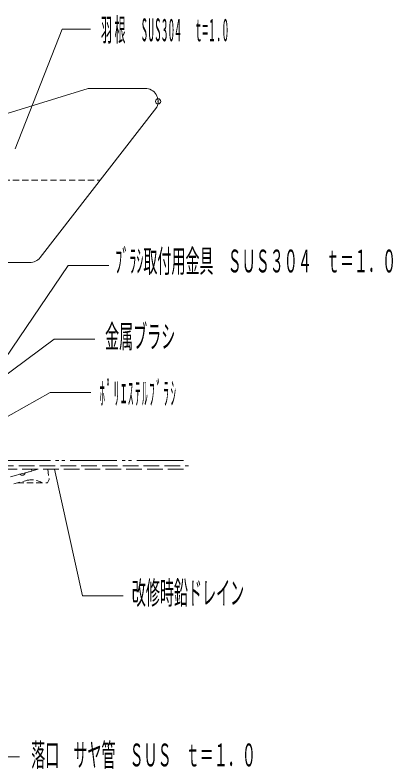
# Model space of a CAD drawing. Units: millimetres at full size, sheet at 1:3; details may follow other scales. Extents: x -1542 to 1451, y -1100 to 507.
# Drawn here: x 1232.7 to 1450.6, y -432.2 to 3.2 of the extents above; entities that cross this region are included whole.
import ezdxf
from ezdxf.enums import TextEntityAlignment as Align

# ---------------------------------------------------------------- set-up
doc = ezdxf.new("R2010")
doc.units = ezdxf.units.MM
doc.header["$LTSCALE"] = 3
doc.header["$PDMODE"] = 32
doc.header["$PDSIZE"] = 3
for name, pattern in [('DASHED1', [1.8, 1.2, -0.6]), ('DASHED3', [4, 3, -1]), ('DOUBLE_CHAIN2', [12.8, 9, -1, 0.6, -0.6, 0.6, -1])]:
    doc.linetypes.add(name, pattern=pattern)
for name, color, linetype, lineweight in [('5-3_水切り', 3, 'Continuous', 9), ('5-4_イソバンド', 4, 'Continuous', 9), ('5-9_建具', 4, 'DASHED1', 9), ('5-F_ 寸法', 7, 'Continuous', 9)]:
    doc.layers.add(name, color=color, linetype=linetype, lineweight=lineweight)
doc.styles.add('ＭＳ ゴシック', font='')
doc.styles.get('ＭＳ ゴシック').set_extended_font_data('MS Gothic')

msp = doc.modelspace()

# ---------------------------------------------------------------- linework, layer by layer
at = {"layer": '5-3_水切り', "color": 2}
for p, q in [((1259.783, -4.92), (1232.735, -73.977)), ((1259.783, -4.92), (1276.221, -4.92)), ((1263.259, -141.361), (1221.497, -203.119)), ((1263.259, -141.361), (1286.659, -141.361)), ((1255.291, -183.96), (1197.893, -226.578)), ((1255.291, -183.96), (1278.691, -183.96)), ((1252.967, -214.838), (1218.805, -234.096)), ((1252.967, -214.838), (1276.367, -214.838)), ((1271.541, -332.32), (1255.382, -259.172)), ((1271.541, -332.32), (1294.941, -332.32)), ((1211.831, -425.233), (1235.231, -425.233))]:
    msp.add_line(p, q, dxfattribs=at)
at = {"layer": '5-3_水切り', "color": 7, "linetype": 'DOUBLE_CHAIN2'}
msp.add_line((1329.845, -254.172), (1189.805, -254.172), dxfattribs=at)
at = {"layer": '5-3_水切り', "color": 4, "linetype": 'DASHED3'}
for p, q in [((1186.805, -257.172), (1332.687, -257.172)), ((1188.805, -259.172), (1332.687, -259.172))]:
    msp.add_line(p, q, dxfattribs=at)
at = {"layer": '5-4_イソバンド'}
for p, q in [((1159.805, -74.494), (1274.805, -39.139)), ((1307.67, -39.139), (1274.805, -39.139)), ((1247.057, -136.896), (1314.378, -49.993)), ((1241.128, -139.803), (1209.805, -139.803))]:
    msp.add_line(p, q, dxfattribs=at)
at = {"layer": '5-4_イソバンド', "linetype": 'DASHED1'}
msp.add_line((1209.805, -92.172), (1281.704, -92.172), dxfattribs=at)
at = {"layer": '5-4_イソバンド'}
for centre, start, end in [((1307.67, -46.639), 333.43495, 90), ((1241.128, -132.303), 270, 322.23629)]:
    msp.add_arc(centre, 7.5, start, end, dxfattribs=at)
at = {"layer": '5-9_建具'}
for p, q in [((1224.805, -264.861), (1242.305, -260.172)), ((1246.037, -259.172), (1238.45, -261.205)), ((1242.305, -260.172), (1242.055, -259.172)), ((1251.469, -259.172), (1252.305, -265.029)), ((1231.903, -267.618), (1239.426, -265.602)), ((1235.552, -261.982), (1232.654, -262.758)), ((1252.305, -265.029), (1251.305, -267.029)), ((1234.104, -267.029), (1251.305, -267.029))]:
    msp.add_line(p, q, dxfattribs=at)
for centre, radius, start, end in [((1236.839, -260.99), 1.625, 217.6203, 352.38071), ((1242.274, -276.227), 11, 56.74684, 105.00134)]:
    msp.add_arc(centre, radius, start, end, dxfattribs=at)
at = {"layer": '5-F_ 寸法', "color": 9}
msp.add_point((1315.17, -46.639), dxfattribs=at)

# ---------------------------------------------------------------- texts
at = {"layer": '5-3_水切り', "color": 7, "style": 'ＭＳ ゴシック', "width": 0.45}
for s, p in [('ﾌﾞﾗｼ取付用金具\u3000ＳＵＳ３０４\u3000ｔ＝１．０', (1290.449, -149.424)), ('金属ブラシ', (1284.553, -193.046)), ('改修時鉛ドレイン', (1300.013, -341.101)), ('落口\u3000サヤ管\u3000ＳＵＳ\u3000ｔ＝１．０', (1241.942, -434.747))]:
    msp.add_text(s, height=13.2, dxfattribs=at).set_placement(p, align=Align.BOTTOM_LEFT)
at = {"layer": '5-3_水切り', "color": 7, "char_height": 13.2, "attachment_point": 7, "style": 'ＭＳ ゴシック'}
for s, insert in [('\\T1.24;\\W0.35;羽根\u3000SUS304\\~\\~t=1.0', (1282.225, -13.419)), ('\\T1.3;\\W0.35;ﾎﾟﾘｴｽﾃﾙﾌﾞﾗｼ', (1281.362, -222.598))]:
    msp.add_mtext(s, dxfattribs=dict(at, insert=insert))

doc.saveas('drawing.dxf')
